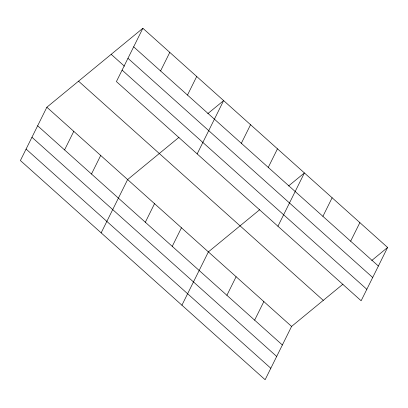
<?xml version="1.0" encoding="UTF-8"?>
<svg xmlns="http://www.w3.org/2000/svg" width="408" height="408" viewBox="0 0 408 408"><rect width="100%" height="100%" fill="white"/><g stroke="black" fill="none" stroke-linecap="round" stroke-linejoin="round"><path stroke-width="0.61" d="M142.871 28.274L116.413 81.58L361.141 300.767L387.6 247.462L142.871 28.274L46.859 107.233L20.4 160.538L265.129 379.726L291.587 326.42L342.955 284.177M64.566 149.909L73.782 131.345M91.484 174.017L100.7 155.453M160.574 70.951L169.789 52.387M101.159 232.866L127.622 179.566L178.984 137.323M187.496 95.064L196.712 76.5M145.325 222.243L154.54 203.674M197.171 153.913L223.63 100.608L207.789 113.638M172.242 246.35L181.463 227.786M241.337 143.285L250.553 124.721M181.922 305.199L208.381 251.899L259.748 209.656M268.255 167.397L277.471 148.828M226.899 295.305L236.115 276.736M277.935 226.241L304.394 172.941L288.553 185.966M254.638 320.147L263.854 301.578M322.912 216.347L332.127 197.783M350.65 241.189L359.866 222.625M371.759 260.493L387.6 247.462M133.656 46.843L378.384 266.031M127.964 58.303L372.693 277.491M111.185 54.33L124.409 66.178M122.104 70.115L366.833 289.303M78.545 81.177L323.274 300.365M46.859 107.233L291.587 326.42M37.643 125.797L282.372 344.984M31.951 137.261L276.68 356.449M26.092 149.073L270.82 368.261"/></g></svg>
